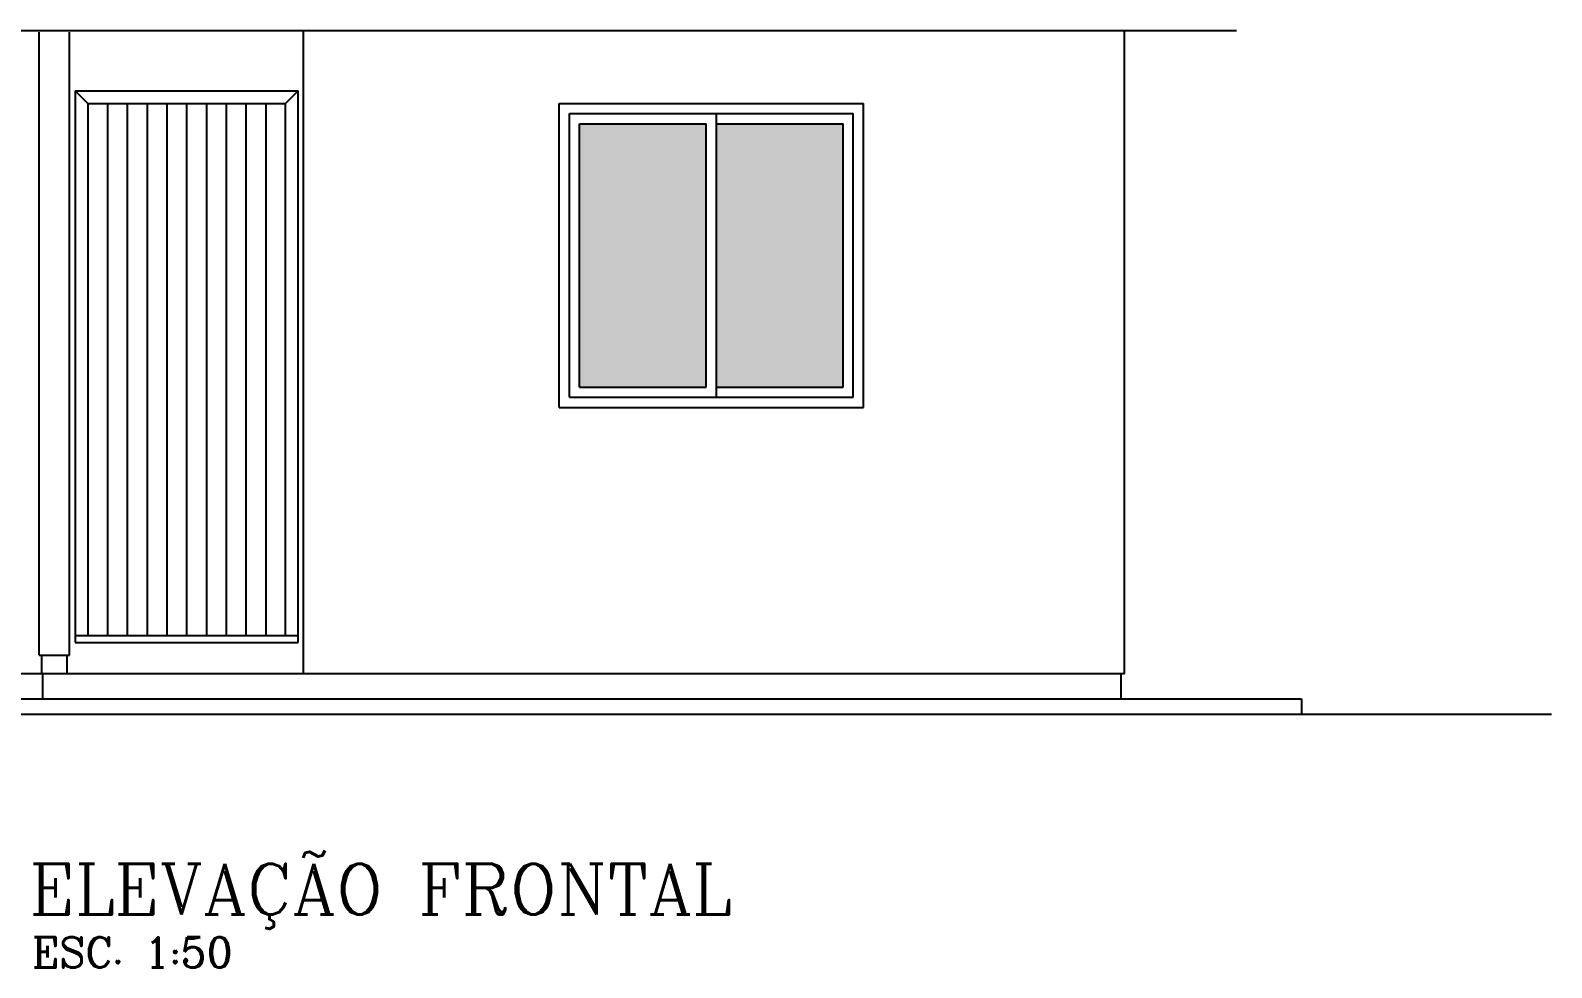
# Model space of a CAD drawing. Extents: x 121.8 to 221.5, y 86.6 to 106.4.
# Drawn here: x 174.09 to 180.09, y 87.35 to 91.04 of the extents above; entities that cross this region are included whole.
import ezdxf

# ---------------------------------------------------------------- set-up
doc = ezdxf.new("R2010")
doc.units = 0
doc.header["$LTSCALE"] = 15
for name, color, linetype in [('CORTETERRA', 244, 'CONTINUOUS'), ('JANELA', 5, 'CONTINUOUS'), ('PAREDE', 7, 'CONTINUOUS'), ('TELHADO', 20, 'CONTINUOUS'), ('TEXTO', 1, 'CONTINUOUS'), ('VISTAP', 244, 'CONTINUOUS')]:
    doc.layers.add(name, color=color, linetype=linetype)
doc.styles.add('ROMANC', font='ROMANC.SHX')

# ---------------------------------------------------------------- blocks, each defined once
blk = doc.blocks.new('A$CF1D2')
at = {"layer": 'TEXTO', "color": 1, "ltscale": 0.3, "style": 'ROMANC'}
blk.add_text('ESC. 1:50', height=0.12, dxfattribs=at).set_placement((0.0157, 0.005))

msp = doc.modelspace()

# ---------------------------------------------------------------- linework, layer by layer
at = {"layer": 'CORTETERRA', "color": 3}
msp.add_line((170.7066, 88.3464), (180.0904, 88.3464), dxfattribs=at)
at = {"layer": 'JANELA', "color": 1}
msp.add_line((173.7034, 91.0445), (178.8474, 91.0445), dxfattribs=at)
at = {"layer": 'JANELA', "color": 244}
for p, q in [((174.2654, 90.8064), (175.1454, 90.8064)), ((174.2654, 90.8064), (174.2654, 88.6282)), ((174.3154, 90.7564), (174.2654, 90.8064)), ((175.0954, 90.7564), (175.1454, 90.8064)), ((175.1454, 88.6282), (175.1454, 90.8064)), ((174.3154, 90.7564), (175.0954, 90.7564)), ((174.3154, 90.7564), (174.3154, 88.6564)), ((174.3934, 90.7564), (174.3934, 88.6564)), ((174.4714, 90.7564), (174.4714, 88.6564)), ((174.5494, 90.7564), (174.5494, 88.6564)), ((174.6274, 90.7564), (174.6274, 88.6564)), ((174.7054, 90.7564), (174.7054, 88.6564)), ((174.7834, 90.7564), (174.7834, 88.6564)), ((174.8614, 90.7564), (174.8614, 88.6564)), ((174.9394, 90.7564), (174.9394, 88.6564)), ((175.0174, 90.7564), (175.0174, 88.6564)), ((175.0954, 88.6564), (175.0954, 90.7564)), ((176.1754, 89.5564), (176.1754, 90.7564)), ((176.1754, 90.7564), (177.3754, 90.7564)), ((177.3754, 89.5564), (177.3754, 90.7564)), ((176.2154, 90.7164), (177.3354, 90.7164)), ((176.2154, 89.5964), (176.2154, 90.7164)), ((176.7954, 89.5964), (176.7954, 90.7164)), ((177.3354, 89.5964), (177.3354, 90.7164)), ((176.2554, 89.6364), (176.2554, 90.6764)), ((176.2554, 90.6764), (176.7554, 90.6764)), ((176.7554, 89.6364), (176.7554, 90.6764)), ((176.7954, 90.6764), (177.2954, 90.6764)), ((177.2954, 89.6364), (177.2954, 90.6764)), ((176.2554, 89.6364), (176.7554, 89.6364)), ((176.7954, 89.6364), (177.2954, 89.6364)), ((176.1754, 89.5564), (177.3754, 89.5564)), ((176.2154, 89.5964), (177.3354, 89.5964))]:
    msp.add_line(p, q, dxfattribs=at)
for points in [[(176.2554, 90.6764), (176.7554, 90.6764), (176.2554, 89.6364), (176.7554, 89.6364)], [(176.7954, 90.6764), (177.2954, 90.6764), (176.7954, 89.6364), (177.2954, 89.6364)]]:
    msp.add_solid(points, dxfattribs=at)
at = {"layer": 'PAREDE', "color": 5}
for p, q in [((175.1668, 88.5064), (175.1668, 91.0445)), ((178.4054, 88.5064), (178.4054, 91.0445)), ((174.1337, 88.5064), (174.1337, 88.5781)), ((174.2337, 88.5064), (174.2337, 88.5781)), ((172.4054, 88.5064), (178.4054, 88.5064)), ((174.1387, 88.4064), (174.1387, 88.5064)), ((178.3904, 88.5064), (178.3904, 88.4064)), ((171.7066, 88.4064), (179.1044, 88.4064)), ((179.1044, 88.4064), (179.1044, 88.3464))]:
    msp.add_line(p, q, dxfattribs=at)
at = {"layer": 'PAREDE', "color": 1}
for p, q in [((174.1239, 88.5781), (174.1239, 91.0373)), ((174.2439, 88.5781), (174.2439, 91.0373)), ((174.1239, 88.5781), (174.2439, 88.5781))]:
    msp.add_line(p, q, dxfattribs=at)
at = {"layer": 'VISTAP', "color": 244, "linetype": 'CONTINUOUS'}
for p, q in [((174.2654, 88.6564), (175.1454, 88.6564)), ((174.2654, 88.6282), (175.1454, 88.6282))]:
    msp.add_line(p, q, dxfattribs=at)

# ---------------------------------------------------------------- block references
at = {"layer": 'TELHADO', "color": 30, "linetype": 'CONTINUOUS'}
msp.add_blockref('A$CF1D2', (174.0793, 87.3407), dxfattribs=at)

# ---------------------------------------------------------------- texts
at = {"layer": 'TEXTO', "color": 5, "ltscale": 0.3, "style": 'ROMANC'}
msp.add_text('ELEVAÇÃO FRONTAL', height=0.2, dxfattribs=at).set_placement((174.0847, 87.5553))

doc.saveas('drawing.dxf')
